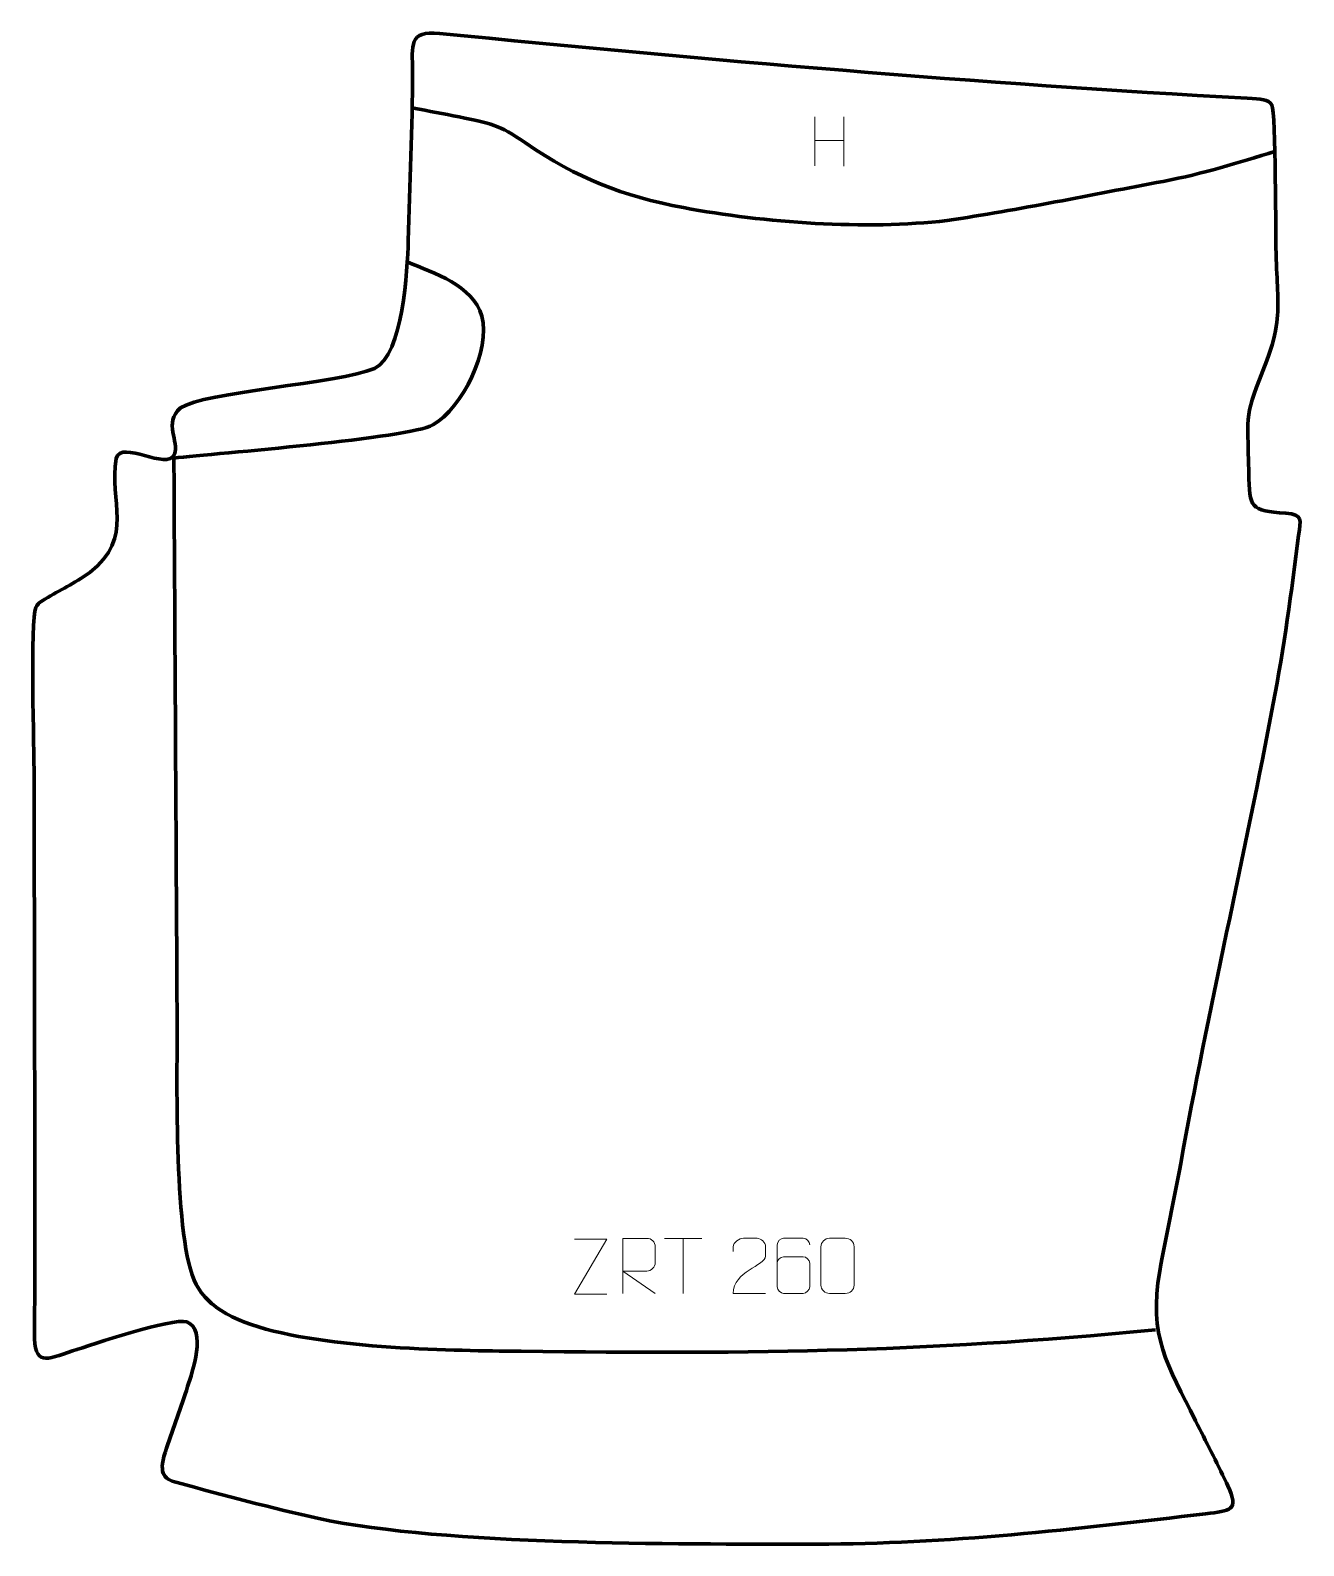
# Model space of a CAD drawing. Header units: millimetres. Extents: x -578 to 0, y 43 to 730.
import ezdxf

# ---------------------------------------------------------------- set-up
doc = ezdxf.new("R2010")
doc.units = ezdxf.units.MM
doc.header["$MEASUREMENT"] = 0
doc.layers.add('layer 2', color=7, linetype='Continuous')
doc.layers.add('layer 3', color=7, linetype='Continuous')

msp = doc.modelspace()

# ---------------------------------------------------------------- linework, layer by layer
at = {"layer": 'layer 2', "color": 142, "lineweight": 158}
for points, knots in [([(-13.0704, 674.9702), (-30.9806, 669.6451), (-45.5858, 664.7998), (-64.1745, 661.3035), (-64.1745, 661.3035), (-96.4263, 655.2317), (-129.6609, 648.3679), (-162.0409, 643.5616), (-162.0409, 643.5616), (-199.0149, 639.2016), (-245.016, 642.4999), (-281.6201, 649.3944), (-281.6201, 649.3944), (-309.6127, 654.6668), (-329.7429, 662.5966), (-353.2414, 678.7046), (-353.2414, 678.7046), (-365.6519, 687.2118), (-368.8052, 687.4952), (-383.4113, 690.5351), (-383.4113, 690.5351), (-390.2831, 691.9179), (-397.1793, 693.118), (-404.0503, 694.5307), (-404.0503, 694.5307), (-404.0503, 694.5307), (-404.9462, 694.7209), (-404.9462, 694.7209)], [0, 0, 0, 0, 0.125, 0.125, 0.125, 0.125, 0.25, 0.25, 0.25, 0.25, 0.375, 0.375, 0.375, 0.375, 0.5, 0.5, 0.5, 0.5, 0.625, 0.625, 0.625, 0.625, 0.75, 0.75, 0.75, 0.75, 1, 1, 1, 1]), ([(-67.6928, 140.7779), (-174.3648, 130.2817), (-258.4922, 129.7187), (-365.1457, 131.1523), (-365.1457, 131.1523), (-396.784, 131.5776), (-458.3748, 133.0348), (-486.272, 146.6773), (-486.272, 146.6773), (-493.2858, 150.2218), (-498.6958, 154.4235), (-502.5993, 161.3384), (-502.5993, 161.3384), (-512.9109, 180.9803), (-511.14, 254.2214), (-511.204, 277.8424), (-511.204, 277.8424), (-511.6592, 357.8596), (-512.1145, 437.8767), (-512.5697, 517.8939), (-512.5697, 517.8939), (-512.601, 523.3951), (-512.6323, 528.8963), (-512.6636, 534.3975), (-512.6636, 534.3975), (-512.6636, 534.3975), (-512.6721, 535.8978), (-512.6721, 535.8978), (-512.6721, 535.8978), (-493.6825, 537.9532), (-405.7407, 544.8899), (-395.2621, 550.8987), (-395.2621, 550.8987), (-381.772, 558.6343), (-369.0467, 584.8981), (-372.9931, 600.1885), (-372.9931, 600.1885), (-377.3007, 614.4001), (-394.675, 619.6179), (-406.8783, 624.792)], [0, 0, 0, 0, 0.09090909, 0.09090909, 0.09090909, 0.09090909, 0.18181818, 0.18181818, 0.18181818, 0.18181818, 0.27272727, 0.27272727, 0.27272727, 0.27272727, 0.36363636, 0.36363636, 0.36363636, 0.36363636, 0.45454545, 0.45454545, 0.45454545, 0.45454545, 0.54545455, 0.54545455, 0.54545455, 0.54545455, 0.63636364, 0.63636364, 0.63636364, 0.63636364, 0.72727273, 0.72727273, 0.72727273, 0.72727273, 0.81818182, 0.81818182, 0.81818182, 0.81818182, 1, 1, 1, 1])]:
    msp.add_open_spline(points, degree=3, knots=knots, dxfattribs=at)
at = {"layer": 'layer 3', "color": 242, "lineweight": 158}
msp.add_open_spline([(-222.7949, 43.6768), (-286.9863, 43.6696), (-388.0109, 42.9228), (-446.9623, 55.1983), (-446.9623, 55.1983), (-467.7803, 59.9099), (-490.4155, 65.8687), (-511.1396, 71.504), (-511.1396, 71.504), (-517.7826, 73.3102), (-519.8798, 75.9574), (-515.993, 87.1508), (-515.993, 87.1508), (-512.7698, 96.4331), (-509.4707, 105.6961), (-506.4607, 115.0511), (-506.4607, 115.0511), (-504.3371, 121.6511), (-497.6668, 140.8089), (-506.8173, 144.4035), (-506.8173, 144.4035), (-513.5892, 146.2617), (-549.8887, 134.0211), (-558.5789, 131.1862), (-558.5789, 131.1862), (-570.7977, 127.1613), (-575.9925, 124.0832), (-575.8971, 139.253), (-575.8971, 139.253), (-575.8044, 154.0128), (-575.6252, 168.6504), (-575.6519, 183.43), (-575.6519, 183.43), (-575.7863, 253.0188), (-575.9207, 322.6076), (-576.0551, 392.1964), (-576.0551, 392.1964), (-576.0869, 402.2317), (-577.7805, 462.7903), (-575.2588, 468.1945), (-575.2588, 468.1945), (-574.4527, 469.9221), (-573.6737, 470.3503), (-571.2322, 471.8759), (-571.2322, 471.8759), (-563.9867, 476.4035), (-558.2529, 478.5797), (-550.8336, 484.0654), (-550.8336, 484.0654), (-530.3164, 500.0804), (-542.2474, 516.3036), (-538.8471, 535.7256), (-538.8471, 535.7256), (-536.5027, 544.5344), (-515.6497, 529.7091), (-512.3888, 537.6809), (-512.3888, 537.6809), (-510.0634, 543.3658), (-517.6938, 551.6576), (-509.6539, 558.5921), (-509.6539, 558.5921), (-499.1896, 565.8637), (-438.2596, 569.6424), (-421.7071, 576.4875), (-421.7071, 576.4875), (-408.6488, 582.7648), (-406.9211, 621.172), (-406.3972, 634.3939), (-406.3972, 634.3939), (-405.711, 659.7434), (-404.496, 685.8216), (-404.5132, 711.0868), (-404.5132, 711.0868), (-404.541, 722.8893), (-406.3302, 729.7641), (-392.2545, 728.3623), (-392.2545, 728.3623), (-272.5429, 716.4392), (-146.3782, 705.4648), (-26.0815, 698.9916), (-26.0815, 698.9916), (-19.7028, 698.6484), (-16.3832, 698.5612), (-14.8711, 695.8724), (-14.8711, 695.8724), (-13.0291, 692.5967), (-13.2231, 634.9692), (-12.92, 626.0106), (-12.92, 626.0106), (-12.5055, 613.7595), (-11.527, 606.0935), (-12.6465, 597.3863), (-12.6465, 597.3863), (-13.2943, 592.3472), (-14.6058, 586.9444), (-17.214, 580.132), (-17.214, 580.132), (-27.5556, 553.2957), (-25.8981, 558.4543), (-25.3655, 529.3673), (-25.3655, 529.3673), (-25.0649, 512.9506), (-24.7268, 512.2208), (-8.6237, 510.8775), (-8.6237, 510.8775), (-0.4489, 510.1956), (-1.8604, 507.9483), (-2.7511, 500.8492), (-2.7511, 500.8492), (-5.9468, 475.3803), (-9.4714, 449.8356), (-14.2443, 424.5986), (-14.2443, 424.5986), (-26.894, 357.7123), (-43.996, 284.221), (-56.2263, 216.1019), (-56.2263, 216.1019), (-59.1526, 199.8034), (-62.8225, 183.6814), (-65.7006, 167.3728), (-65.7006, 167.3728), (-70.8988, 137.772), (-62.2938, 125.0198), (-49.4817, 99.5051), (-49.4817, 99.5051), (-44.7936, 90.1689), (-39.9743, 80.8991), (-35.5131, 71.4506), (-35.5131, 71.4506), (-35.5131, 71.4506), (-34.8745, 70.0981), (-34.8745, 70.0981), (-34.8745, 70.0981), (-29.5301, 58.7791), (-33.6505, 58.7608), (-44.9275, 57.4103), (-44.9275, 57.4103), (-102.7427, 50.4863), (-162.971, 43.5497), (-221.2123, 43.6734), (-221.2123, 43.6734), (-221.2123, 43.6734), (-222.7949, 43.6768), (-222.7949, 43.6768)], degree=3, knots=[0, 0, 0, 0, 0.02702703, 0.02702703, 0.02702703, 0.02702703, 0.05405405, 0.05405405, 0.05405405, 0.05405405, 0.08108108, 0.08108108, 0.08108108, 0.08108108, 0.10810811, 0.10810811, 0.10810811, 0.10810811, 0.13513514, 0.13513514, 0.13513514, 0.13513514, 0.16216216, 0.16216216, 0.16216216, 0.16216216, 0.18918919, 0.18918919, 0.18918919, 0.18918919, 0.21621622, 0.21621622, 0.21621622, 0.21621622, 0.24324324, 0.24324324, 0.24324324, 0.24324324, 0.27027027, 0.27027027, 0.27027027, 0.27027027, 0.2972973, 0.2972973, 0.2972973, 0.2972973, 0.32432432, 0.32432432, 0.32432432, 0.32432432, 0.35135135, 0.35135135, 0.35135135, 0.35135135, 0.37837838, 0.37837838, 0.37837838, 0.37837838, 0.40540541, 0.40540541, 0.40540541, 0.40540541, 0.43243243, 0.43243243, 0.43243243, 0.43243243, 0.45945946, 0.45945946, 0.45945946, 0.45945946, 0.48648649, 0.48648649, 0.48648649, 0.48648649, 0.51351351, 0.51351351, 0.51351351, 0.51351351, 0.54054054, 0.54054054, 0.54054054, 0.54054054, 0.56756757, 0.56756757, 0.56756757, 0.56756757, 0.59459459, 0.59459459, 0.59459459, 0.59459459, 0.62162162, 0.62162162, 0.62162162, 0.62162162, 0.64864865, 0.64864865, 0.64864865, 0.64864865, 0.67567568, 0.67567568, 0.67567568, 0.67567568, 0.7027027, 0.7027027, 0.7027027, 0.7027027, 0.72972973, 0.72972973, 0.72972973, 0.72972973, 0.75675676, 0.75675676, 0.75675676, 0.75675676, 0.78378378, 0.78378378, 0.78378378, 0.78378378, 0.81081081, 0.81081081, 0.81081081, 0.81081081, 0.83783784, 0.83783784, 0.83783784, 0.83783784, 0.86486486, 0.86486486, 0.86486486, 0.86486486, 0.89189189, 0.89189189, 0.89189189, 0.89189189, 0.91891892, 0.91891892, 0.91891892, 0.91891892, 0.94594595, 0.94594595, 0.94594595, 0.94594595, 1, 1, 1, 1], dxfattribs=at)
at = {"layer": 'layer 3', "color": 250, "lineweight": 9}
for points in [[(-222.124, 690.5075), (-222.124, 690.5075), (-222.124, 668.3148), (-222.124, 668.3148)], [(-209.0083, 690.5075), (-209.0083, 690.5075), (-209.0083, 668.1572), (-209.0083, 668.1572)], [(-222.1065, 679.8651), (-222.1065, 679.8651), (-209.0083, 679.8651), (-209.0083, 679.8651)], [(-290.2858, 182.2061), (-290.2858, 182.2061), (-273.2986, 182.2061), (-273.2986, 182.2061)], [(-281.792, 157.2761), (-281.792, 157.2761), (-281.792, 182.2296), (-281.792, 182.2296)]]:
    msp.add_open_spline(points, degree=3, dxfattribs=at)
for points, knots in [([(-316.4091, 156.8895), (-316.4091, 156.8895), (-331.0281, 156.8895), (-331.0281, 156.8895), (-331.0281, 156.8895), (-331.0281, 156.8895), (-316.3848, 181.8469), (-316.3848, 181.8469), (-316.3848, 181.8469), (-316.3848, 181.8469), (-331.0281, 181.8469), (-331.0281, 181.8469)], [0, 0, 0, 0, 0.25, 0.25, 0.25, 0.25, 0.5, 0.5, 0.5, 0.5, 1, 1, 1, 1]), ([(-309.1243, 157.2761), (-309.1243, 157.2761), (-309.1243, 182.2296), (-309.1243, 182.2296), (-309.1243, 182.2296), (-305.5295, 182.2296), (-301.934, 182.2296), (-298.3388, 182.2296), (-298.3388, 182.2296), (-296.0135, 182.1919), (-294.4562, 180.7019), (-294.4603, 178.3355), (-294.4603, 178.3355), (-294.4607, 176.3), (-294.4607, 173.2406), (-294.4603, 171.2046), (-294.4603, 171.2046), (-294.4668, 169.3291), (-296.2791, 167.3873), (-298.2886, 167.3682), (-298.2886, 167.3682), (-298.2886, 167.3682), (-309.1243, 167.3682), (-309.1243, 167.3682), (-309.1243, 167.3682), (-309.1243, 167.3682), (-294.4696, 157.2761), (-294.4696, 157.2761)], [0, 0, 0, 0, 0.125, 0.125, 0.125, 0.125, 0.25, 0.25, 0.25, 0.25, 0.375, 0.375, 0.375, 0.375, 0.5, 0.5, 0.5, 0.5, 0.625, 0.625, 0.625, 0.625, 0.75, 0.75, 0.75, 0.75, 1, 1, 1, 1]), ([(-244.4208, 157.2657), (-249.3352, 157.266), (-254.2496, 157.266), (-259.1637, 157.2657), (-259.1637, 157.2657), (-259.1637, 167.198), (-244.5127, 169.8392), (-244.4208, 174.1495), (-244.4208, 174.1495), (-244.4211, 175.5736), (-244.4211, 176.9973), (-244.4208, 178.4206), (-244.4208, 178.4206), (-244.4377, 180.4977), (-246.5605, 182.2225), (-248.2315, 182.2398), (-248.2315, 182.2398), (-250.3047, 182.2394), (-252.3776, 182.2394), (-254.45, 182.2398), (-254.45, 182.2398), (-256.2721, 182.2563), (-259.0968, 180.4642), (-259.1637, 178.3706), (-259.1637, 178.3706), (-259.1637, 178.3706), (-259.1637, 176.3158), (-259.1637, 176.3158)], [0, 0, 0, 0, 0.125, 0.125, 0.125, 0.125, 0.25, 0.25, 0.25, 0.25, 0.375, 0.375, 0.375, 0.375, 0.5, 0.5, 0.5, 0.5, 0.625, 0.625, 0.625, 0.625, 0.75, 0.75, 0.75, 0.75, 1, 1, 1, 1]), ([(-224.3623, 179.2935), (-224.3864, 180.633), (-225.7426, 182.2862), (-227.3145, 182.2519), (-227.3145, 182.2519), (-230.2993, 182.2516), (-233.2845, 182.2516), (-236.2699, 182.2519), (-236.2699, 182.2519), (-237.489, 182.2668), (-239.2172, 180.8292), (-239.2222, 179.2935), (-239.2222, 179.2935), (-239.2219, 172.933), (-239.2219, 166.5722), (-239.2222, 160.2115), (-239.2222, 160.2115), (-239.2175, 159.0486), (-237.489, 157.2775), (-236.2699, 157.2531), (-236.2699, 157.2531), (-233.2845, 157.2534), (-230.2993, 157.2534), (-227.3145, 157.2531), (-227.3145, 157.2531), (-226.0364, 157.2969), (-224.3667, 158.9114), (-224.3623, 160.2115), (-224.3623, 160.2115), (-224.3623, 163.7948), (-224.3623, 167.3779), (-224.3623, 170.9606), (-224.3623, 170.9606), (-224.4008, 172.4388), (-225.9835, 173.8717), (-227.3145, 173.8697), (-227.3145, 173.8697), (-230.2993, 173.87), (-233.2845, 173.87), (-236.2699, 173.8697), (-236.2699, 173.8697), (-237.5994, 173.8747), (-239.2424, 172.3674), (-239.2007, 170.9389)], [0, 0, 0, 0, 0.08333333, 0.08333333, 0.08333333, 0.08333333, 0.16666667, 0.16666667, 0.16666667, 0.16666667, 0.25, 0.25, 0.25, 0.25, 0.33333333, 0.33333333, 0.33333333, 0.33333333, 0.41666667, 0.41666667, 0.41666667, 0.41666667, 0.5, 0.5, 0.5, 0.5, 0.58333333, 0.58333333, 0.58333333, 0.58333333, 0.66666667, 0.66666667, 0.66666667, 0.66666667, 0.75, 0.75, 0.75, 0.75, 0.83333333, 0.83333333, 0.83333333, 0.83333333, 1, 1, 1, 1]), ([(-215.3729, 182.2521), (-213.0068, 182.2521), (-210.6403, 182.2521), (-208.2738, 182.2521), (-208.2738, 182.2521), (-206.2933, 182.2877), (-204.2673, 180.7934), (-204.2402, 178.3513), (-204.2402, 178.3513), (-204.2406, 172.5939), (-204.2406, 166.8361), (-204.2402, 161.0779), (-204.2402, 161.0779), (-204.3823, 158.7503), (-206.0887, 157.268), (-208.2738, 157.2572), (-208.2738, 157.2572), (-210.6462, 157.2576), (-213.0186, 157.2576), (-215.3906, 157.2572), (-215.3906, 157.2572), (-217.3491, 157.1516), (-219.3555, 159.0395), (-219.3441, 161.0605), (-219.3441, 161.0605), (-219.3437, 166.8411), (-219.3437, 172.6214), (-219.3441, 178.4012), (-219.3441, 178.4012), (-219.3398, 180.5432), (-217.5627, 182.2657), (-215.3729, 182.2521)], [0, 0, 0, 0, 0.11111111, 0.11111111, 0.11111111, 0.11111111, 0.22222222, 0.22222222, 0.22222222, 0.22222222, 0.33333333, 0.33333333, 0.33333333, 0.33333333, 0.44444444, 0.44444444, 0.44444444, 0.44444444, 0.55555556, 0.55555556, 0.55555556, 0.55555556, 0.66666667, 0.66666667, 0.66666667, 0.66666667, 0.77777778, 0.77777778, 0.77777778, 0.77777778, 1, 1, 1, 1])]:
    msp.add_open_spline(points, degree=3, knots=knots, dxfattribs=at)

doc.saveas('drawing.dxf')
